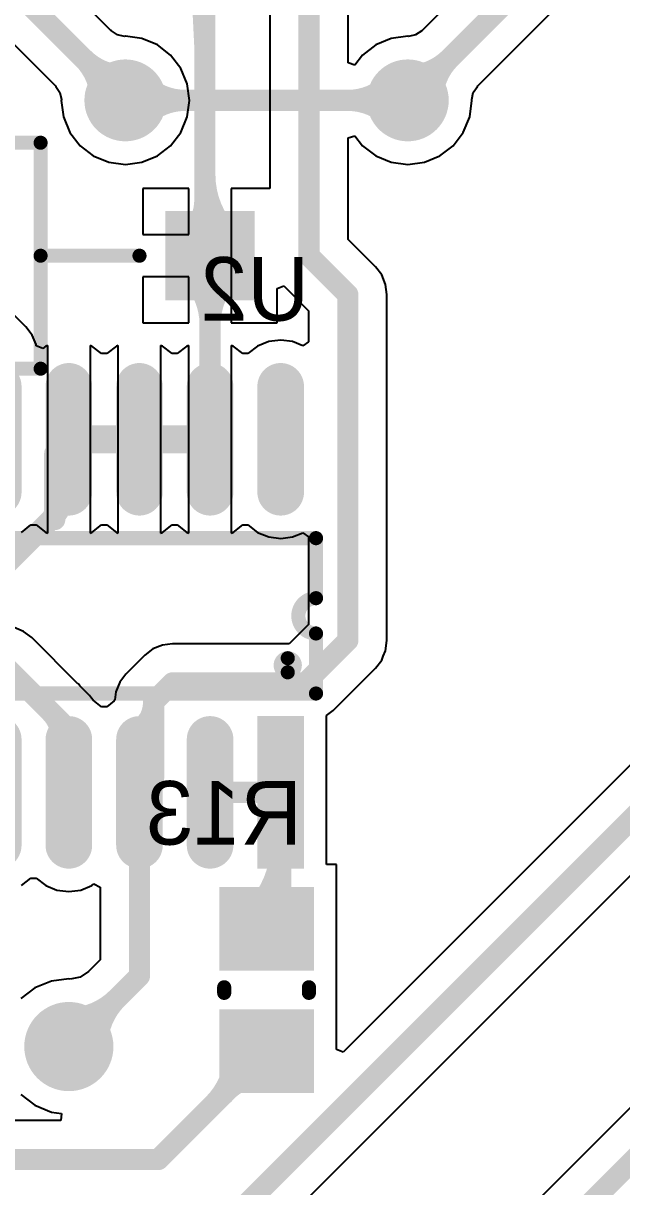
# Model space of a CAD drawing. Extents: x 41 to 201, y 4 to 127.
# Drawn here: x 148.79 to 159.55, y 63.52 to 84.44 of the extents above; entities that cross this region are included whole.
import ezdxf

# ---------------------------------------------------------------- set-up
doc = ezdxf.new("R2010")
doc.units = 0
doc.layers.get('0').update_dxf_attribs({"linetype": 'CONTINUOUS'})
for name, color, linetype in [('BOTTOMLAYER', 5, 'CONTINUOUS'), ('BOTTOMOVERLAY', 54, 'CONTINUOUS'), ('BOTTOMPASTE', 16, 'CONTINUOUS'), ('BOTTOMSOLDER', 6, 'CONTINUOUS'), ('MULTILAYER', 9, 'CONTINUOUS'), ('TOPLAYER', 1, 'CONTINUOUS'), ('TOPOVERLAY', 2, 'CONTINUOUS'), ('TOPSOLDER', 216, 'CONTINUOUS')]:
    doc.layers.add(name, color=color, linetype=linetype)

# ---------------------------------------------------------------- blocks, each defined once
blk = doc.blocks.new('0805R_B_61')
at = {"layer": 'BOTTOMLAYER'}
for points in [[(-0.45, -0.75), (-0.45, 0.75), (-1.75, -0.75), (-1.75, 0.75)], [(1.75, -0.75), (1.75, 0.75), (0.45, -0.75), (0.45, 0.75)]]:
    blk.add_solid(points, dxfattribs=at)
at = {"layer": 'BOTTOMOVERLAY', "const_width": 0.254}
for points in [[(-0.051, 0.762), (0.051, 0.762)], [(-0.051, -0.762), (0.051, -0.762)]]:
    blk.add_lwpolyline(points, dxfattribs=at)
at = {"layer": 'BOTTOMOVERLAY', "const_width": 0.127}
for points in [[(-0.114, 0.762, 1), (0.013, 0.762, 1)], [(-0.013, 0.762, 1), (0.114, 0.762, 1)], [(-0.114, -0.762, 1), (0.013, -0.762, 1)], [(-0.013, -0.762, 1), (0.114, -0.762, 1)]]:
    blk.add_lwpolyline(points, format="xyb", close=True, dxfattribs=at)
at = {"layer": 'BOTTOMPASTE'}
for points in [[(-0.45, -0.75), (-0.45, 0.75), (-1.75, -0.75), (-1.75, 0.75)], [(1.75, -0.75), (1.75, 0.75), (0.45, -0.75), (0.45, 0.75)]]:
    blk.add_solid(points, dxfattribs=at)
at = {"layer": 'BOTTOMSOLDER'}
for points in [[(-0.348, -0.852), (-0.348, 0.852), (-1.852, -0.852), (-1.852, 0.852)], [(1.852, -0.852), (1.852, 0.852), (0.348, -0.852), (0.348, 0.852)]]:
    blk.add_solid(points, dxfattribs=at)
blk = doc.blocks.new('R700_4_0___62')
at = {"layer": 'BOTTOMLAYER', "const_width": 0.7}
blk.add_lwpolyline([(17.43, 0, 1), (18.13, 0, 1)], format="xyb", close=True, dxfattribs=at)
at = {"layer": 'BOTTOMLAYER'}
blk.add_solid([(-0.7, -0.7), (0.7, -0.7), (-0.7, 0.7), (0.7, 0.7)], dxfattribs=at)
at = {"layer": 'BOTTOMSOLDER', "const_width": 0.802}
blk.add_lwpolyline([(17.379, 0, 1), (18.181, 0, 1)], format="xyb", close=True, dxfattribs=at)
at = {"layer": 'BOTTOMSOLDER'}
blk.add_solid([(-0.802, -0.802), (0.802, -0.802), (-0.802, 0.802), (0.802, 0.802)], dxfattribs=at)
at = {"layer": 'MULTILAYER', "const_width": 0.7}
blk.add_lwpolyline([(17.43, 0, 1), (18.13, 0, 1)], format="xyb", close=True, dxfattribs=at)
at = {"layer": 'MULTILAYER'}
blk.add_solid([(-0.7, -0.7), (0.7, -0.7), (-0.7, 0.7), (0.7, 0.7)], dxfattribs=at)
at = {"layer": 'TOPLAYER', "const_width": 0.7}
blk.add_lwpolyline([(17.43, 0, 1), (18.13, 0, 1)], format="xyb", close=True, dxfattribs=at)
at = {"layer": 'TOPLAYER'}
blk.add_solid([(-0.7, -0.7), (0.7, -0.7), (-0.7, 0.7), (0.7, 0.7)], dxfattribs=at)
at = {"layer": 'TOPOVERLAY', "const_width": 0.254}
for points in [[(3.048, -2.032), (3.048, 2.032)], [(3.048, 2.032), (14.732, 2.032)], [(14.732, -2.032), (14.732, 2.032)], [(1.27, 0), (3.048, 0)], [(14.732, 0), (16.51, 0)], [(3.048, -2.032), (14.732, -2.032)]]:
    blk.add_lwpolyline(points, dxfattribs=at)
at = {"layer": 'TOPOVERLAY', "const_width": 0.127}
for points in [[(2.985, 2.032, 1), (3.111, 2.032, 1)], [(2.985, 2.032, 1), (3.111, 2.032, 1)], [(14.668, 2.032, 1), (14.796, 2.032, 1)], [(14.668, 2.032, 1), (14.796, 2.032, 1)], [(1.206, 0, 1), (1.333, 0, 1)], [(2.985, 0, 1), (3.111, 0, 1)], [(14.668, 0, 1), (14.796, 0, 1)], [(16.447, 0, 1), (16.573, 0, 1)], [(2.985, -2.032, 1), (3.111, -2.032, 1)], [(2.985, -2.032, 1), (3.111, -2.032, 1)], [(14.668, -2.032, 1), (14.796, -2.032, 1)], [(14.668, -2.032, 1), (14.796, -2.032, 1)]]:
    blk.add_lwpolyline(points, format="xyb", close=True, dxfattribs=at)
at = {"layer": 'TOPSOLDER', "const_width": 0.802}
blk.add_lwpolyline([(17.379, 0, 1), (18.181, 0, 1)], format="xyb", close=True, dxfattribs=at)
at = {"layer": 'TOPSOLDER'}
blk.add_solid([(-0.802, -0.802), (0.802, -0.802), (-0.802, 0.802), (0.802, 0.802)], dxfattribs=at)
blk = doc.blocks.new('R700_4_0___64')
at = {"layer": 'BOTTOMLAYER', "const_width": 0.7}
blk.add_lwpolyline([(17.43, 0, 1), (18.13, 0, 1)], format="xyb", close=True, dxfattribs=at)
at = {"layer": 'BOTTOMLAYER'}
blk.add_solid([(-0.7, -0.7), (0.7, -0.7), (-0.7, 0.7), (0.7, 0.7)], dxfattribs=at)
at = {"layer": 'BOTTOMSOLDER', "const_width": 0.802}
blk.add_lwpolyline([(17.379, 0, 1), (18.181, 0, 1)], format="xyb", close=True, dxfattribs=at)
at = {"layer": 'BOTTOMSOLDER'}
blk.add_solid([(-0.802, -0.802), (0.802, -0.802), (-0.802, 0.802), (0.802, 0.802)], dxfattribs=at)
at = {"layer": 'MULTILAYER', "const_width": 0.7}
blk.add_lwpolyline([(17.43, 0, 1), (18.13, 0, 1)], format="xyb", close=True, dxfattribs=at)
at = {"layer": 'MULTILAYER'}
blk.add_solid([(-0.7, -0.7), (0.7, -0.7), (-0.7, 0.7), (0.7, 0.7)], dxfattribs=at)
at = {"layer": 'TOPLAYER', "const_width": 0.7}
blk.add_lwpolyline([(17.43, 0, 1), (18.13, 0, 1)], format="xyb", close=True, dxfattribs=at)
at = {"layer": 'TOPLAYER'}
blk.add_solid([(-0.7, -0.7), (0.7, -0.7), (-0.7, 0.7), (0.7, 0.7)], dxfattribs=at)
at = {"layer": 'TOPOVERLAY', "const_width": 0.254}
for points in [[(3.048, 2.032), (3.048, -2.032)], [(14.732, 2.032), (3.048, 2.032)], [(14.732, 2.032), (14.732, -2.032)], [(3.048, 0), (1.27, 0)], [(16.51, 0), (14.732, 0)], [(14.732, -2.032), (3.048, -2.032)]]:
    blk.add_lwpolyline(points, dxfattribs=at)
at = {"layer": 'TOPOVERLAY', "const_width": 0.127}
for points in [[(2.985, 2.032, 1), (3.111, 2.032, 1)], [(2.985, 2.032, 1), (3.111, 2.032, 1)], [(14.668, 2.032, 1), (14.796, 2.032, 1)], [(14.668, 2.032, 1), (14.796, 2.032, 1)], [(1.206, 0, 1), (1.333, 0, 1)], [(2.985, 0, 1), (3.111, 0, 1)], [(14.668, 0, 1), (14.796, 0, 1)], [(16.447, 0, 1), (16.573, 0, 1)], [(2.985, -2.032, 1), (3.111, -2.032, 1)], [(2.985, -2.032, 1), (3.111, -2.032, 1)], [(14.668, -2.032, 1), (14.796, -2.032, 1)], [(14.668, -2.032, 1), (14.796, -2.032, 1)]]:
    blk.add_lwpolyline(points, format="xyb", close=True, dxfattribs=at)
at = {"layer": 'TOPSOLDER', "const_width": 0.802}
blk.add_lwpolyline([(17.379, 0, 1), (18.181, 0, 1)], format="xyb", close=True, dxfattribs=at)
at = {"layer": 'TOPSOLDER'}
blk.add_solid([(-0.802, -0.802), (0.802, -0.802), (-0.802, 0.802), (0.802, 0.802)], dxfattribs=at)
blk = doc.blocks.new('SOIC14_150_50__B_66')
at = {"layer": 'BOTTOMLAYER', "const_width": 0.635}
for points in [[(-7.3025, 0), (-5.3975, 0)], [(-7.3025, -1.27), (-5.3975, -1.27)], [(-0.9525, -1.27), (0.9525, -1.27)], [(-7.3025, -2.54), (-5.3975, -2.54)], [(-0.9525, -2.54), (0.9525, -2.54)], [(-7.3025, -3.81), (-5.3975, -3.81)], [(-0.9525, -3.81), (0.9525, -3.81)], [(-7.3025, -5.08), (-5.3975, -5.08)], [(-0.9525, -5.08), (0.9525, -5.08)], [(-7.3025, -6.35), (-5.3975, -6.35)], [(-0.9525, -6.35), (0.9525, -6.35)], [(-5.3975, -7.62), (-7.3025, -7.62)], [(-0.9525, -7.62), (0.9525, -7.62)]]:
    blk.add_lwpolyline(points, dxfattribs=at)
at = {"layer": 'BOTTOMLAYER', "const_width": 0.3175}
for points in [[(-7.46125, 0, 1), (-7.14375, 0, 1)], [(-5.55625, 0, 1), (-5.23875, 0, 1)], [(-7.46125, -1.27, 1), (-7.14375, -1.27, 1)], [(-5.55625, -1.27, 1), (-5.23875, -1.27, 1)], [(-1.11125, -1.27, 1), (-0.79375, -1.27, 1)], [(0.79375, -1.27, 1), (1.11125, -1.27, 1)], [(-7.46125, -2.54, 1), (-7.14375, -2.54, 1)], [(-5.55625, -2.54, 1), (-5.23875, -2.54, 1)], [(-1.11125, -2.54, 1), (-0.79375, -2.54, 1)], [(0.79375, -2.54, 1), (1.11125, -2.54, 1)], [(-7.46125, -3.81, 1), (-7.14375, -3.81, 1)], [(-5.55625, -3.81, 1), (-5.23875, -3.81, 1)], [(-1.11125, -3.81, 1), (-0.79375, -3.81, 1)], [(0.79375, -3.81, 1), (1.11125, -3.81, 1)], [(-7.46125, -5.08, 1), (-7.14375, -5.08, 1)], [(-5.55625, -5.08, 1), (-5.23875, -5.08, 1)], [(-1.11125, -5.08, 1), (-0.79375, -5.08, 1)], [(0.79375, -5.08, 1), (1.11125, -5.08, 1)], [(-7.46125, -6.35, 1), (-7.14375, -6.35, 1)], [(-5.55625, -6.35, 1), (-5.23875, -6.35, 1)], [(-1.11125, -6.35, 1), (-0.79375, -6.35, 1)], [(0.79375, -6.35, 1), (1.11125, -6.35, 1)], [(-7.46125, -7.62, 1), (-7.14375, -7.62, 1)], [(-5.55625, -7.62, 1), (-5.23875, -7.62, 1)], [(-1.11125, -7.62, 1), (-0.79375, -7.62, 1)], [(0.79375, -7.62, 1), (1.11125, -7.62, 1)]]:
    blk.add_lwpolyline(points, format="xyb", close=True, dxfattribs=at)
at = {"layer": 'BOTTOMLAYER'}
blk.add_solid([(1.27, 0.3175), (-1.27, 0.3175), (1.27, -0.3175), (-1.27, -0.3175)], dxfattribs=at)
at = {"layer": 'BOTTOMOVERLAY', "const_width": 0.254}
for points in [[(-4.572, -8.255), (-4.572, 0.635)], [(-3.4925, 0.635), (-4.572, 0.635)], [(-1.778, 0.635), (-2.8575, 0.635)], [(-1.778, -8.255), (-1.778, 0.635)], [(-1.778, -8.255), (-4.572, -8.255)]]:
    blk.add_lwpolyline(points, dxfattribs=at)
at = {"layer": 'BOTTOMOVERLAY'}
for points, const_width in [([(-4.6355, 0.635, 1), (-4.5085, 0.635, 1)], 0.127), ([(-4.6355, 0.635, 1), (-4.5085, 0.635, 1)], 0.127), ([(-3.556, 0.635, 1), (-3.429, 0.635, 1)], 0.127), ([(-3.556, 0.635, 1), (-3.429, 0.635, 1)], 0.127), ([(-2.921, 0.635, 1), (-2.794, 0.635, 1)], 0.127), ([(-2.921, 0.635, 1), (-2.794, 0.635, 1)], 0.127), ([(-1.8415, 0.635, 1), (-1.7145, 0.635, 1)], 0.127), ([(-1.8415, 0.635, 1), (-1.7145, 0.635, 1)], 0.127), ([(-2.159, 0.127, 1), (-2.413, 0.127, 1)], 0.254), ([(-2.4765, 0.127, 1), (-2.3495, 0.127, 1)], 0.127), ([(-2.2225, 0.127, 1), (-2.0955, 0.127, 1)], 0.127), ([(-4.6355, -8.255, 1), (-4.5085, -8.255, 1)], 0.127), ([(-4.6355, -8.255, 1), (-4.5085, -8.255, 1)], 0.127), ([(-1.8415, -8.255, 1), (-1.7145, -8.255, 1)], 0.127), ([(-1.8415, -8.255, 1), (-1.7145, -8.255, 1)], 0.127)]:
    blk.add_lwpolyline(points, format="xyb", close=True, dxfattribs=dict(at, const_width=const_width))
at = {"layer": 'BOTTOMOVERLAY', "const_width": 0.254}
blk.add_lwpolyline([(-2.8575, 0.635, -1), (-3.4925, 0.635)], format="xyb", dxfattribs=at)
at = {"layer": 'BOTTOMPASTE', "const_width": 0.635}
for points in [[(-7.3025, 0), (-5.3975, 0)], [(-7.3025, -1.27), (-5.3975, -1.27)], [(-0.9525, -1.27), (0.9525, -1.27)], [(-7.3025, -2.54), (-5.3975, -2.54)], [(-0.9525, -2.54), (0.9525, -2.54)], [(-7.3025, -3.81), (-5.3975, -3.81)], [(-0.9525, -3.81), (0.9525, -3.81)], [(-7.3025, -5.08), (-5.3975, -5.08)], [(-0.9525, -5.08), (0.9525, -5.08)], [(-7.3025, -6.35), (-5.3975, -6.35)], [(-0.9525, -6.35), (0.9525, -6.35)], [(-5.3975, -7.62), (-7.3025, -7.62)], [(-0.9525, -7.62), (0.9525, -7.62)]]:
    blk.add_lwpolyline(points, dxfattribs=at)
at = {"layer": 'BOTTOMPASTE', "const_width": 0.3175}
for points in [[(-7.46125, 0, 1), (-7.14375, 0, 1)], [(-5.55625, 0, 1), (-5.23875, 0, 1)], [(-7.46125, -1.27, 1), (-7.14375, -1.27, 1)], [(-5.55625, -1.27, 1), (-5.23875, -1.27, 1)], [(-1.11125, -1.27, 1), (-0.79375, -1.27, 1)], [(0.79375, -1.27, 1), (1.11125, -1.27, 1)], [(-7.46125, -2.54, 1), (-7.14375, -2.54, 1)], [(-5.55625, -2.54, 1), (-5.23875, -2.54, 1)], [(-1.11125, -2.54, 1), (-0.79375, -2.54, 1)], [(0.79375, -2.54, 1), (1.11125, -2.54, 1)], [(-7.46125, -3.81, 1), (-7.14375, -3.81, 1)], [(-5.55625, -3.81, 1), (-5.23875, -3.81, 1)], [(-1.11125, -3.81, 1), (-0.79375, -3.81, 1)], [(0.79375, -3.81, 1), (1.11125, -3.81, 1)], [(-7.46125, -5.08, 1), (-7.14375, -5.08, 1)], [(-5.55625, -5.08, 1), (-5.23875, -5.08, 1)], [(-1.11125, -5.08, 1), (-0.79375, -5.08, 1)], [(0.79375, -5.08, 1), (1.11125, -5.08, 1)], [(-7.46125, -6.35, 1), (-7.14375, -6.35, 1)], [(-5.55625, -6.35, 1), (-5.23875, -6.35, 1)], [(-1.11125, -6.35, 1), (-0.79375, -6.35, 1)], [(0.79375, -6.35, 1), (1.11125, -6.35, 1)], [(-7.46125, -7.62, 1), (-7.14375, -7.62, 1)], [(-5.55625, -7.62, 1), (-5.23875, -7.62, 1)], [(-1.11125, -7.62, 1), (-0.79375, -7.62, 1)], [(0.79375, -7.62, 1), (1.11125, -7.62, 1)]]:
    blk.add_lwpolyline(points, format="xyb", close=True, dxfattribs=at)
at = {"layer": 'BOTTOMPASTE'}
blk.add_solid([(1.27, 0.3175), (-1.27, 0.3175), (1.27, -0.3175), (-1.27, -0.3175)], dxfattribs=at)
at = {"layer": 'BOTTOMSOLDER', "const_width": 0.8382}
for points in [[(-7.3025, 0), (-5.3975, 0)], [(-7.3025, -1.27), (-5.3975, -1.27)], [(-0.9525, -1.27), (0.9525, -1.27)], [(-7.3025, -2.54), (-5.3975, -2.54)], [(-0.9525, -2.54), (0.9525, -2.54)], [(-7.3025, -3.81), (-5.3975, -3.81)], [(-0.9525, -3.81), (0.9525, -3.81)], [(-7.3025, -5.08), (-5.3975, -5.08)], [(-0.9525, -5.08), (0.9525, -5.08)], [(-7.3025, -6.35), (-5.3975, -6.35)], [(-0.9525, -6.35), (0.9525, -6.35)], [(-5.3975, -7.62), (-7.3025, -7.62)], [(-0.9525, -7.62), (0.9525, -7.62)]]:
    blk.add_lwpolyline(points, dxfattribs=at)
at = {"layer": 'BOTTOMSOLDER', "const_width": 0.4191}
for points in [[(-7.51205, 0, 1), (-7.09295, 0, 1)], [(-5.60705, 0, 1), (-5.18795, 0, 1)], [(-7.51205, -1.27, 1), (-7.09295, -1.27, 1)], [(-5.60705, -1.27, 1), (-5.18795, -1.27, 1)], [(-1.16205, -1.27, 1), (-0.74295, -1.27, 1)], [(0.74295, -1.27, 1), (1.16205, -1.27, 1)], [(-7.51205, -2.54, 1), (-7.09295, -2.54, 1)], [(-5.60705, -2.54, 1), (-5.18795, -2.54, 1)], [(-1.16205, -2.54, 1), (-0.74295, -2.54, 1)], [(0.74295, -2.54, 1), (1.16205, -2.54, 1)], [(-7.51205, -3.81, 1), (-7.09295, -3.81, 1)], [(-5.60705, -3.81, 1), (-5.18795, -3.81, 1)], [(-1.16205, -3.81, 1), (-0.74295, -3.81, 1)], [(0.74295, -3.81, 1), (1.16205, -3.81, 1)], [(-7.51205, -5.08, 1), (-7.09295, -5.08, 1)], [(-5.60705, -5.08, 1), (-5.18795, -5.08, 1)], [(-1.16205, -5.08, 1), (-0.74295, -5.08, 1)], [(0.74295, -5.08, 1), (1.16205, -5.08, 1)], [(-7.51205, -6.35, 1), (-7.09295, -6.35, 1)], [(-5.60705, -6.35, 1), (-5.18795, -6.35, 1)], [(-1.16205, -6.35, 1), (-0.74295, -6.35, 1)], [(0.74295, -6.35, 1), (1.16205, -6.35, 1)], [(-7.51205, -7.62, 1), (-7.09295, -7.62, 1)], [(-5.60705, -7.62, 1), (-5.18795, -7.62, 1)], [(-1.16205, -7.62, 1), (-0.74295, -7.62, 1)], [(0.74295, -7.62, 1), (1.16205, -7.62, 1)]]:
    blk.add_lwpolyline(points, format="xyb", close=True, dxfattribs=at)
at = {"layer": 'BOTTOMSOLDER'}
blk.add_solid([(1.3716, 0.4191), (-1.3716, 0.4191), (1.3716, -0.4191), (-1.3716, -0.4191)], dxfattribs=at)

msp = doc.modelspace()

# ---------------------------------------------------------------- linework, layer by layer
at = {"layer": 'BOTTOMLAYER'}
for p, q in [((150.361, 84.315), (147.164, 87.513)), ((145.552, 87.132), (149.365, 83.319)), ((153.219, 86.534), (153.219, 81.472)), ((154.629, 83.734), (154.629, 86.242)), ((157.444, 85.796), (155.963, 84.315)), ((156.959, 83.319), (158.38, 84.74)), ((150.363, 84.317), (150.361, 84.315)), ((150.361, 84.315), (150.361, 84.315)), ((150.37, 84.309), (150.363, 84.317)), ((150.481, 84.235), (150.37, 84.309)), ((150.609, 84.209), (150.481, 84.235)), ((150.622, 84.211), (150.609, 84.209)), ((150.92, 84.172), (150.622, 84.211)), ((151.198, 84.056), (150.92, 84.172)), ((155.404, 84.172), (155.126, 84.056)), ((155.702, 84.211), (155.404, 84.172)), ((155.715, 84.209), (155.702, 84.211)), ((155.843, 84.235), (155.715, 84.209)), ((155.954, 84.309), (155.843, 84.235)), ((155.961, 84.317), (155.954, 84.309)), ((155.963, 84.315), (155.961, 84.317)), ((155.963, 84.315), (155.963, 84.315)), ((151.437, 83.873), (151.198, 84.056)), ((155.126, 84.056), (154.887, 83.873)), ((151.62, 83.634), (151.437, 83.873)), ((154.749, 83.693), (154.629, 83.734)), ((154.887, 83.873), (154.749, 83.693)), ((151.736, 83.356), (151.62, 83.634)), ((149.365, 83.319), (149.363, 83.317)), ((149.363, 83.317), (149.371, 83.31)), ((149.365, 83.319), (149.365, 83.319)), ((149.371, 83.31), (149.445, 83.199)), ((151.775, 83.058), (151.736, 83.356)), ((156.879, 83.199), (156.953, 83.31)), ((156.953, 83.31), (156.961, 83.317)), ((156.961, 83.317), (156.959, 83.319)), ((156.959, 83.319), (156.959, 83.319)), ((149.445, 83.199), (149.471, 83.071)), ((156.853, 83.071), (156.879, 83.199)), ((149.471, 83.071), (149.469, 83.058)), ((149.469, 83.058), (149.508, 82.76)), ((151.736, 82.76), (151.775, 83.058)), ((156.816, 82.76), (156.855, 83.058)), ((156.855, 83.058), (156.853, 83.071)), ((149.508, 82.76), (149.624, 82.482)), ((151.62, 82.482), (151.736, 82.76)), ((156.7, 82.482), (156.816, 82.76)), ((149.624, 82.482), (149.807, 82.243)), ((151.437, 82.243), (151.62, 82.482)), ((156.517, 82.243), (156.7, 82.482)), ((149.807, 82.243), (150.046, 82.06)), ((151.198, 82.06), (151.437, 82.243)), ((154.629, 82.382), (154.749, 82.423)), ((154.629, 80.556), (154.629, 82.382)), ((154.749, 82.423), (154.887, 82.243)), ((154.887, 82.243), (155.126, 82.06)), ((156.278, 82.06), (156.517, 82.243)), ((150.046, 82.06), (150.324, 81.944)), ((150.92, 81.944), (151.198, 82.06)), ((155.126, 82.06), (155.404, 81.944)), ((156, 81.944), (156.278, 82.06)), ((150.324, 81.944), (150.622, 81.905)), ((150.622, 81.905), (150.92, 81.944)), ((155.404, 81.944), (155.702, 81.905)), ((155.702, 81.905), (156, 81.944)), ((151.765, 81.472), (150.938, 81.472)), ((150.938, 81.472), (150.938, 80.645)), ((151.765, 80.645), (151.765, 81.472)), ((153.219, 81.472), (152.527, 81.472)), ((152.527, 81.472), (152.527, 80.264)), ((148.834, 78.984), (147.056, 80.762)), ((150.938, 80.645), (151.765, 80.645)), ((155.121, 80.064), (154.629, 80.556)), ((152.527, 80.264), (152.527, 79.056)), ((155.233, 79.918), (155.121, 80.064)), ((151.765, 79.883), (150.938, 79.883)), ((150.938, 79.883), (150.938, 79.056)), ((151.765, 79.056), (151.765, 79.883)), ((155.303, 79.748), (155.233, 79.918)), ((155.327, 79.566), (155.303, 79.748)), ((153.354, 79.672), (153.471, 79.72)), ((153.354, 79.056), (153.354, 79.672)), ((153.471, 79.72), (153.918, 79.274)), ((155.327, 73.343), (155.327, 79.566)), ((153.918, 79.274), (153.918, 78.714)), ((148.946, 78.838), (148.834, 78.984)), ((150.938, 79.056), (151.765, 79.056)), ((152.527, 79.056), (153.354, 79.056)), ((149.017, 78.668), (148.946, 78.838)), ((153.201, 78.719), (153, 78.636)), ((153.416, 78.747), (153.201, 78.719)), ((153.631, 78.719), (153.416, 78.747)), ((153.812, 78.644), (153.631, 78.719)), ((153.918, 78.714), (153.812, 78.644)), ((149.02, 78.644), (149.017, 78.668)), ((149.137, 78.595), (149.02, 78.644)), ((149.19, 78.636), (149.137, 78.595)), ((149.225, 78.65), (149.19, 78.636)), ((149.225, 76.962), (149.225, 78.65)), ((150.022, 78.636), (149.987, 78.65)), ((149.987, 78.65), (149.987, 76.962)), ((150.195, 78.503), (150.022, 78.636)), ((150.287, 78.503), (150.195, 78.503)), ((150.46, 78.636), (150.287, 78.503)), ((150.495, 78.65), (150.46, 78.636)), ((150.495, 76.962), (150.495, 78.65)), ((151.292, 78.636), (151.257, 78.65)), ((151.257, 78.65), (151.257, 76.962)), ((151.465, 78.503), (151.292, 78.636)), ((151.557, 78.503), (151.465, 78.503)), ((151.73, 78.636), (151.557, 78.503)), ((151.765, 78.65), (151.73, 78.636)), ((151.765, 76.962), (151.765, 78.65)), ((152.562, 78.636), (152.527, 78.65)), ((152.527, 78.65), (152.527, 76.962)), ((152.735, 78.503), (152.562, 78.636)), ((152.827, 78.503), (152.735, 78.503)), ((153, 78.636), (152.827, 78.503)), ((165.724, 77.126), (154.537, 65.94)), ((149.225, 75.274), (149.225, 76.962)), ((149.987, 76.962), (149.987, 75.274)), ((150.495, 75.274), (150.495, 76.962)), ((151.257, 76.962), (151.257, 75.274)), ((151.765, 75.274), (151.765, 76.962)), ((152.527, 76.962), (152.527, 75.274)), ((152.576, 61.986), (166.514, 75.923)), ((148.752, 75.288), (148.925, 75.421)), ((148.925, 75.421), (149.017, 75.421)), ((149.017, 75.421), (149.19, 75.288)), ((150.022, 75.288), (150.195, 75.421)), ((150.195, 75.421), (150.287, 75.421)), ((150.287, 75.421), (150.46, 75.288)), ((151.292, 75.288), (151.465, 75.421)), ((151.465, 75.421), (151.557, 75.421)), ((151.557, 75.421), (151.73, 75.288)), ((152.562, 75.288), (152.735, 75.421)), ((152.735, 75.421), (152.827, 75.421)), ((152.827, 75.421), (153, 75.288)), ((149.19, 75.288), (149.225, 75.274)), ((149.987, 75.274), (150.022, 75.288)), ((150.46, 75.288), (150.495, 75.274)), ((151.257, 75.274), (151.292, 75.288)), ((151.73, 75.288), (151.765, 75.274)), ((152.527, 75.274), (152.562, 75.288)), ((153, 75.288), (153.201, 75.205)), ((153.201, 75.205), (153.416, 75.177)), ((153.416, 75.177), (153.631, 75.205)), ((153.631, 75.205), (153.812, 75.28)), ((153.812, 75.28), (153.918, 75.21)), ((153.918, 75.21), (153.918, 73.634)), ((148.792, 73.508), (148.622, 73.579)), ((148.938, 73.396), (148.792, 73.508)), ((153.918, 73.634), (153.569, 73.285)), ((149.769, 72.564), (148.938, 73.396)), ((151.289, 73.261), (151.119, 73.191)), ((151.471, 73.285), (151.289, 73.261)), ((153.569, 73.285), (151.471, 73.285)), ((155.303, 73.16), (155.327, 73.343)), ((150.973, 73.079), (150.632, 72.738)), ((151.119, 73.191), (150.973, 73.079)), ((155.233, 72.99), (155.262, 73.061)), ((155.262, 73.061), (155.303, 73.16)), ((154.359, 72.082), (155.121, 72.844)), ((155.121, 72.844), (155.233, 72.99)), ((150.632, 72.738), (150.52, 72.592)), ((149.774, 72.569), (149.769, 72.564)), ((149.802, 72.531), (149.774, 72.569)), ((149.977, 72.357), (149.802, 72.531)), ((150.449, 72.422), (150.43, 72.278)), ((150.52, 72.592), (150.449, 72.422)), ((150.014, 72.309), (149.977, 72.357)), ((150.045, 72.268), (150.014, 72.309)), ((150.195, 72.153), (150.045, 72.268)), ((150.422, 72.256), (150.287, 72.153)), ((150.43, 72.278), (150.422, 72.256)), ((150.287, 72.153), (150.195, 72.153)), ((154.242, 71.992), (154.359, 72.082)), ((154.242, 69.314), (154.242, 71.992)), ((166.888, 72.126), (156.617, 61.855)), ((154.42, 69.314), (154.242, 69.314)), ((154.42, 66.998), (154.42, 69.314)), ((148.752, 68.938), (148.925, 69.071)), ((148.925, 69.071), (149.017, 69.071)), ((149.017, 69.071), (149.19, 68.938)), ((149.19, 68.938), (149.391, 68.855)), ((149.391, 68.855), (149.606, 68.827)), ((149.606, 68.827), (149.821, 68.855)), ((149.821, 68.855), (150.022, 68.938)), ((150.022, 68.938), (150.058, 68.965)), ((150.058, 68.965), (150.171, 68.909)), ((150.171, 68.909), (150.171, 67.602)), ((150.171, 67.602), (149.978, 67.408)), ((149.961, 67.393), (149.808, 67.291)), ((149.975, 67.41), (149.961, 67.393)), ((149.978, 67.408), (149.975, 67.41)), ((149.978, 67.408), (149.978, 67.408)), ((149.291, 67.217), (148.997, 67.095)), ((149.606, 67.258), (149.291, 67.217)), ((149.63, 67.255), (149.606, 67.258)), ((149.808, 67.291), (149.63, 67.255)), ((148.997, 67.095), (148.744, 66.902)), ((154.42, 65.988), (154.42, 66.998)), ((154.537, 65.94), (154.42, 65.988)), ((148.744, 65.178), (148.997, 64.985)), ((148.997, 64.985), (149.291, 64.863)), ((149.463, 64.713), (148.628, 64.713)), ((149.291, 64.863), (149.472, 64.839)), ((149.472, 64.839), (149.463, 64.713))]:
    msp.add_line(p, q, dxfattribs=at)
for points, const_width in [([(152.052, 80.358), (152.052, 89.662)], 0.381), ([(155.702, 83.058), (162.052, 89.408)], 0.381), ([(146.05, 87.63), (150.622, 83.058)], 0.381), ([(153.924, 80.264), (153.924, 86.534)], 0.381), ([(152.052, 80.358), (152.146, 80.264)], 0.381), ([(152.146, 76.962), (152.146, 80.264)], 0.381), ([(153.924, 80.264), (154.623, 79.566)], 0.381), ([(154.623, 73.343), (154.623, 79.566)], 0.381), ([(149.606, 76.962), (150.876, 76.962)], 0.508), ([(150.876, 76.962), (152.146, 76.962)], 0.508), ([(149.352, 76.708), (149.606, 76.962)], 0.381), ([(149.352, 75.589), (149.352, 76.708)], 0.381), ([(152.078, 62.484), (166.222, 76.628)], 0.381), ([(148.439, 74.676), (149.352, 75.589)], 0.381), ([(153.861, 72.581), (154.623, 73.343)], 0.381), ([(148.439, 72.898), (149.479, 71.858)], 0.381), ([(151.13, 72.239), (151.471, 72.581)], 0.381), ([(151.471, 72.581), (153.861, 72.581)], 0.381), ([(151.13, 70.866), (151.13, 72.239)], 0.381), ([(149.479, 70.739), (149.479, 71.858)], 0.381), ([(156.909, 61.15), (167.386, 71.628)], 0.381), ([(150.876, 70.612), (151.13, 70.866)], 0.381), ([(149.479, 70.739), (149.606, 70.612)], 0.381), ([(150.876, 67.31), (150.876, 70.612)], 0.381), ([(152.146, 70.612), (153.416, 70.612)], 0.381), ([(153.416, 68.41), (153.416, 70.612)], 0.381), ([(153.162, 68.156), (153.416, 68.41)], 0.381), ([(149.606, 66.04), (150.876, 67.31)], 0.381), ([(151.214, 64.008), (153.162, 65.956)], 0.381), ([(148.336, 64.008), (151.214, 64.008)], 0.381)]:
    msp.add_lwpolyline(points, dxfattribs=dict(at, const_width=const_width))
at = {"layer": 'BOTTOMLAYER', "const_width": 0.381}
for points in [[(150.107, 88.719, -0.198912), (152.052, 84.024)], [(150.107, 88.719, -0.198912), (152.052, 84.024)], [(150.622, 83.502, -0.198912), (149.863, 83.817)], [(149.863, 83.817, -0.198912), (150.178, 83.058)], [(156.461, 83.817, -0.198912), (155.702, 83.502)], [(156.147, 83.058, -0.198912), (156.461, 83.817)], [(152.506, 80.624, -0.198912), (152.052, 81.721)], [(152.506, 80.624, -0.198912), (152.052, 81.721)], [(152.052, 81.267, -0.198912), (151.786, 80.624)], [(152.052, 81.267, -0.198912), (151.786, 80.624)], [(151.786, 79.904, -0.198912), (152.146, 79.034)], [(151.786, 79.904, -0.198912), (152.146, 79.034)], [(152.146, 79.034, -0.198912), (152.506, 79.904)], [(152.146, 79.034, -0.198912), (152.506, 79.904)], [(149.479, 76.01, -0.198912), (149.271, 75.508)], [(149.479, 76.01, -0.198912), (149.271, 75.508)], [(149.481, 75.989, -0.241699), (149.352, 75.589)], [(149.481, 75.989, -0.241699), (149.352, 75.589)], [(149.352, 75.518, -0.342182), (149.638, 75.887)], [(149.352, 75.518, -0.342182), (149.638, 75.887)], [(151.13, 72.239, -0.262802), (150.81, 71.673)], [(151.13, 72.239, -0.262802), (150.81, 71.673)], [(149.271, 72.066, -0.198912), (149.479, 71.564)], [(149.271, 72.066, -0.198912), (149.479, 71.564)], [(150.992, 71.616, -0.305597), (151.044, 71.916)], [(153.416, 69.637, -0.198912), (152.937, 68.481)], [(153.416, 69.637, -0.198912), (152.937, 68.481)], [(153.306, 69.596, -0.198912), (153.339, 69.348)], [(153.587, 68.481, -0.198912), (153.416, 68.894)], [(153.587, 68.481, -0.198912), (153.416, 68.894)], [(150.476, 66.91, -0.198912), (149.606, 66.549)], [(150.115, 66.04, -0.198912), (150.476, 66.91)], [(152.603, 65.956, -0.198912), (152.207, 65.001)], [(152.603, 65.956, -0.198912), (152.207, 65.001)], [(152.396, 65.185, -0.264697), (153.083, 65.88)], [(152.448, 65.242, -0.198912), (153.062, 65.497)], [(152.448, 65.242, -0.198912), (153.062, 65.497)]]:
    msp.add_lwpolyline(points, format="xyb", dxfattribs=at)
at = {"layer": 'BOTTOMLAYER'}
for points, const_width in [([(151.957, 84.024, 1), (152.147, 84.024, 1)], 0.191), ([(151.957, 84.024, 1), (152.147, 84.024, 1)], 0.191), ([(149.768, 83.817, 1), (149.958, 83.817, 1)], 0.191), ([(149.768, 83.817, 1), (149.958, 83.817, 1)], 0.191), ([(156.366, 83.817, 1), (156.556, 83.817, 1)], 0.191), ([(156.366, 83.817, 1), (156.556, 83.817, 1)], 0.191), ([(150.304, 83.058, 1), (150.94, 83.058, 1)], 0.635), ([(150.527, 83.502, 1), (150.717, 83.502, 1)], 0.191), ([(155.385, 83.058, 1), (156.019, 83.058, 1)], 0.635), ([(155.607, 83.502, 1), (155.797, 83.502, 1)], 0.191), ([(150.082, 83.058, 1), (150.273, 83.058, 1)], 0.191), ([(150.527, 83.058, 1), (150.717, 83.058, 1)], 0.191), ([(155.607, 83.058, 1), (155.797, 83.058, 1)], 0.191), ([(156.051, 83.058, 1), (156.242, 83.058, 1)], 0.191), ([(151.957, 81.721, 1), (152.147, 81.721, 1)], 0.191), ([(151.957, 81.721, 1), (152.147, 81.721, 1)], 0.191), ([(151.957, 81.267, 1), (152.147, 81.267, 1)], 0.191), ([(151.957, 81.267, 1), (152.147, 81.267, 1)], 0.191), ([(151.69, 80.624, 1), (151.881, 80.624, 1)], 0.191), ([(151.69, 80.624, 1), (151.881, 80.624, 1)], 0.191), ([(152.411, 80.624, 1), (152.602, 80.624, 1)], 0.191), ([(152.411, 80.624, 1), (152.602, 80.624, 1)], 0.191), ([(151.957, 80.358, 1), (152.147, 80.358, 1)], 0.191), ([(151.957, 80.358, 1), (152.147, 80.358, 1)], 0.191), ([(152.051, 80.264, 1), (152.241, 80.264, 1)], 0.191), ([(152.051, 80.264, 1), (152.241, 80.264, 1)], 0.191), ([(153.829, 80.264, 1), (154.019, 80.264, 1)], 0.191), ([(153.829, 80.264, 1), (154.019, 80.264, 1)], 0.191), ([(151.69, 79.904, 1), (151.881, 79.904, 1)], 0.191), ([(151.69, 79.904, 1), (151.881, 79.904, 1)], 0.191), ([(152.411, 79.904, 1), (152.602, 79.904, 1)], 0.191), ([(152.411, 79.904, 1), (152.602, 79.904, 1)], 0.191), ([(154.527, 79.566, 1), (154.718, 79.566, 1)], 0.191), ([(154.527, 79.566, 1), (154.718, 79.566, 1)], 0.191), ([(152.051, 79.034, 1), (152.241, 79.034, 1)], 0.191), ([(152.051, 79.034, 1), (152.241, 79.034, 1)], 0.191), ([(152.051, 79.034, 1), (152.241, 79.034, 1)], 0.191), ([(152.051, 79.034, 1), (152.241, 79.034, 1)], 0.191), ([(149.479, 76.962, 1), (149.733, 76.962, 1)], 0.254), ([(150.749, 76.962, 1), (151.003, 76.962, 1)], 0.254), ([(150.749, 76.962, 1), (151.003, 76.962, 1)], 0.254), ([(152.019, 76.962, 1), (152.273, 76.962, 1)], 0.254), ([(149.511, 76.962, 1), (149.701, 76.962, 1)], 0.191), ([(152.051, 76.962, 1), (152.241, 76.962, 1)], 0.191), ([(149.257, 76.708, 1), (149.447, 76.708, 1)], 0.191), ([(149.257, 76.708, 1), (149.447, 76.708, 1)], 0.191), ([(149.384, 76.01, 1), (149.574, 76.01, 1)], 0.191), ([(149.384, 76.01, 1), (149.574, 76.01, 1)], 0.191), ([(149.385, 75.989, 1), (149.576, 75.989, 1)], 0.191), ([(149.385, 75.989, 1), (149.576, 75.989, 1)], 0.191), ([(149.542, 75.887, 1), (149.733, 75.887, 1)], 0.191), ([(149.542, 75.887, 1), (149.733, 75.887, 1)], 0.191), ([(149.257, 75.589, 1), (149.447, 75.589, 1)], 0.191), ([(149.257, 75.589, 1), (149.447, 75.589, 1)], 0.191), ([(149.257, 75.589, 1), (149.447, 75.589, 1)], 0.191), ([(149.257, 75.589, 1), (149.447, 75.589, 1)], 0.191), ([(149.176, 75.508, 1), (149.366, 75.508, 1)], 0.191), ([(149.176, 75.508, 1), (149.366, 75.508, 1)], 0.191), ([(149.257, 75.518, 1), (149.447, 75.518, 1)], 0.191), ([(149.257, 75.518, 1), (149.447, 75.518, 1)], 0.191), ([(154.527, 73.343, 1), (154.718, 73.343, 1)], 0.191), ([(154.527, 73.343, 1), (154.718, 73.343, 1)], 0.191), ([(151.376, 72.581, 1), (151.566, 72.581, 1)], 0.191), ([(151.376, 72.581, 1), (151.566, 72.581, 1)], 0.191), ([(153.765, 72.581, 1), (153.956, 72.581, 1)], 0.191), ([(153.765, 72.581, 1), (153.956, 72.581, 1)], 0.191), ([(151.035, 72.239, 1), (151.225, 72.239, 1)], 0.191), ([(151.035, 72.239, 1), (151.225, 72.239, 1)], 0.191), ([(151.035, 72.239, 1), (151.225, 72.239, 1)], 0.191), ([(151.035, 72.239, 1), (151.225, 72.239, 1)], 0.191), ([(149.176, 72.066, 1), (149.366, 72.066, 1)], 0.191), ([(149.176, 72.066, 1), (149.366, 72.066, 1)], 0.191), ([(149.384, 71.858, 1), (149.574, 71.858, 1)], 0.191), ([(149.384, 71.858, 1), (149.574, 71.858, 1)], 0.191), ([(150.949, 71.916, 1), (151.14, 71.916, 1)], 0.191), ([(150.715, 71.673, 1), (150.906, 71.673, 1)], 0.191), ([(150.715, 71.673, 1), (150.906, 71.673, 1)], 0.191), ([(150.897, 71.616, 1), (151.087, 71.616, 1)], 0.191), ([(149.384, 71.564, 1), (149.574, 71.564, 1)], 0.191), ([(149.384, 71.564, 1), (149.574, 71.564, 1)], 0.191), ([(151.035, 70.866, 1), (151.225, 70.866, 1)], 0.191), ([(151.035, 70.866, 1), (151.225, 70.866, 1)], 0.191), ([(149.384, 70.739, 1), (149.574, 70.739, 1)], 0.191), ([(149.384, 70.739, 1), (149.574, 70.739, 1)], 0.191), ([(149.511, 70.612, 1), (149.701, 70.612, 1)], 0.191), ([(150.781, 70.612, 1), (150.971, 70.612, 1)], 0.191), ([(150.781, 70.612, 1), (150.971, 70.612, 1)], 0.191), ([(152.051, 70.612, 1), (152.241, 70.612, 1)], 0.191), ([(153.321, 70.612, 1), (153.511, 70.612, 1)], 0.191), ([(153.321, 70.612, 1), (153.511, 70.612, 1)], 0.191), ([(153.211, 69.596, 1), (153.401, 69.596, 1)], 0.191), ([(153.321, 69.637, 1), (153.511, 69.637, 1)], 0.191), ([(153.321, 69.637, 1), (153.511, 69.637, 1)], 0.191), ([(153.243, 69.348, 1), (153.434, 69.348, 1)], 0.191), ([(153.321, 68.894, 1), (153.511, 68.894, 1)], 0.191), ([(153.321, 68.894, 1), (153.511, 68.894, 1)], 0.191), ([(152.842, 68.481, 1), (153.032, 68.481, 1)], 0.191), ([(152.842, 68.481, 1), (153.032, 68.481, 1)], 0.191), ([(153.492, 68.481, 1), (153.682, 68.481, 1)], 0.191), ([(153.492, 68.481, 1), (153.682, 68.481, 1)], 0.191), ([(153.321, 68.41, 1), (153.511, 68.41, 1)], 0.191), ([(153.321, 68.41, 1), (153.511, 68.41, 1)], 0.191), ([(153.067, 68.156, 1), (153.257, 68.156, 1)], 0.191), ([(150.781, 67.31, 1), (150.971, 67.31, 1)], 0.191), ([(150.781, 67.31, 1), (150.971, 67.31, 1)], 0.191), ([(150.381, 66.91, 1), (150.571, 66.91, 1)], 0.191), ([(150.381, 66.91, 1), (150.571, 66.91, 1)], 0.191), ([(149.511, 66.549, 1), (149.701, 66.549, 1)], 0.191), ([(149.511, 66.04, 1), (149.701, 66.04, 1)], 0.191), ([(150.02, 66.04, 1), (150.211, 66.04, 1)], 0.191), ([(152.507, 65.956, 1), (152.698, 65.956, 1)], 0.191), ([(152.507, 65.956, 1), (152.698, 65.956, 1)], 0.191), ([(153.067, 65.956, 1), (153.257, 65.956, 1)], 0.191), ([(152.988, 65.88, 1), (153.178, 65.88, 1)], 0.191), ([(152.967, 65.497, 1), (153.157, 65.497, 1)], 0.191), ([(152.967, 65.497, 1), (153.157, 65.497, 1)], 0.191), ([(152.301, 65.185, 1), (152.491, 65.185, 1)], 0.191), ([(152.353, 65.242, 1), (152.544, 65.242, 1)], 0.191), ([(152.353, 65.242, 1), (152.544, 65.242, 1)], 0.191), ([(152.112, 65.001, 1), (152.302, 65.001, 1)], 0.191), ([(152.112, 65.001, 1), (152.302, 65.001, 1)], 0.191), ([(151.119, 64.008, 1), (151.309, 64.008, 1)], 0.191), ([(151.119, 64.008, 1), (151.309, 64.008, 1)], 0.191)]:
    msp.add_lwpolyline(points, format="xyb", close=True, dxfattribs=dict(at, const_width=const_width))
at = {"layer": 'BOTTOMSOLDER', "const_width": 0.737}
for points in [[(150.254, 83.058, 1), (150.99, 83.058, 1)], [(155.334, 83.058, 1), (156.07, 83.058, 1)]]:
    msp.add_lwpolyline(points, format="xyb", close=True, dxfattribs=at)
at = {"layer": 'MULTILAYER', "const_width": 0.635}
for points in [[(150.304, 83.058, 1), (150.94, 83.058, 1)], [(155.385, 83.058, 1), (156.019, 83.058, 1)]]:
    msp.add_lwpolyline(points, format="xyb", close=True, dxfattribs=at)
at = {"layer": 'TOPLAYER'}
for points, const_width in [([(150.304, 83.058, 1), (150.94, 83.058, 1)], 0.635), ([(150.841, 83.372, 1), (151.032, 83.372, 1)], 0.191), ([(150.841, 83.372, 1), (151.032, 83.372, 1)], 0.191), ([(155.385, 83.058, 1), (156.019, 83.058, 1)], 0.635), ([(155.292, 83.372, 1), (155.483, 83.372, 1)], 0.191), ([(155.292, 83.372, 1), (155.483, 83.372, 1)], 0.191), ([(150.527, 83.058, 1), (150.717, 83.058, 1)], 0.191), ([(151.6, 83.058, 1), (151.79, 83.058, 1)], 0.191), ([(151.6, 83.058, 1), (151.79, 83.058, 1)], 0.191), ([(151.6, 83.058, 1), (151.79, 83.058, 1)], 0.191), ([(151.6, 83.058, 1), (151.79, 83.058, 1)], 0.191), ([(154.534, 83.058, 1), (154.724, 83.058, 1)], 0.191), ([(154.534, 83.058, 1), (154.724, 83.058, 1)], 0.191), ([(154.534, 83.058, 1), (154.724, 83.058, 1)], 0.191), ([(154.534, 83.058, 1), (154.724, 83.058, 1)], 0.191), ([(155.607, 83.058, 1), (155.797, 83.058, 1)], 0.191), ([(150.841, 82.744, 1), (151.032, 82.744, 1)], 0.191), ([(150.841, 82.744, 1), (151.032, 82.744, 1)], 0.191), ([(155.292, 82.744, 1), (155.483, 82.744, 1)], 0.191), ([(155.292, 82.744, 1), (155.483, 82.744, 1)], 0.191)]:
    msp.add_lwpolyline(points, format="xyb", close=True, dxfattribs=dict(at, const_width=const_width))
at = {"layer": 'TOPLAYER', "const_width": 0.381}
for points in [[(151.695, 83.058, -0.198912), (150.936, 83.372)], [(151.695, 83.058, -0.198912), (150.936, 83.372)], [(155.388, 83.372, -0.198912), (154.629, 83.058)], [(155.388, 83.372, -0.198912), (154.629, 83.058)], [(150.936, 82.744, -0.198912), (151.695, 83.058)], [(150.936, 82.744, -0.198912), (151.695, 83.058)], [(154.629, 83.058, -0.198912), (155.388, 82.744)], [(154.629, 83.058, -0.198912), (155.388, 82.744)]]:
    msp.add_lwpolyline(points, format="xyb", dxfattribs=at)
msp.add_lwpolyline([(150.622, 83.058), (155.702, 83.058)], dxfattribs=at)
at = {"layer": 'TOPSOLDER', "const_width": 0.737}
for points in [[(150.254, 83.058, 1), (150.99, 83.058, 1)], [(155.334, 83.058, 1), (156.07, 83.058, 1)]]:
    msp.add_lwpolyline(points, format="xyb", close=True, dxfattribs=at)

# ---------------------------------------------------------------- block references
for name, p, rotation in [('R700_4_0___64', (152.146, 80.264), 180), ('SOIC14_150_50__B_66', (153.416, 70.612), 270), ('0805R_B_61', (153.162, 67.056), 90), ('R700_4_0___62', (131.826, 66.04), 360)]:
    msp.add_blockref(name, p, dxfattribs=dict(rotation=rotation))

# ---------------------------------------------------------------- texts
at = {"layer": 'BOTTOMOVERLAY', "text_generation_flag": 2}
msp.add_text('U2', height=1.143, dxfattribs=at).set_placement((153.924, 79.096))
msp.add_text('R13', height=1.143, rotation=360, dxfattribs=at).set_placement((153.797, 69.672))

doc.saveas('drawing.dxf')
